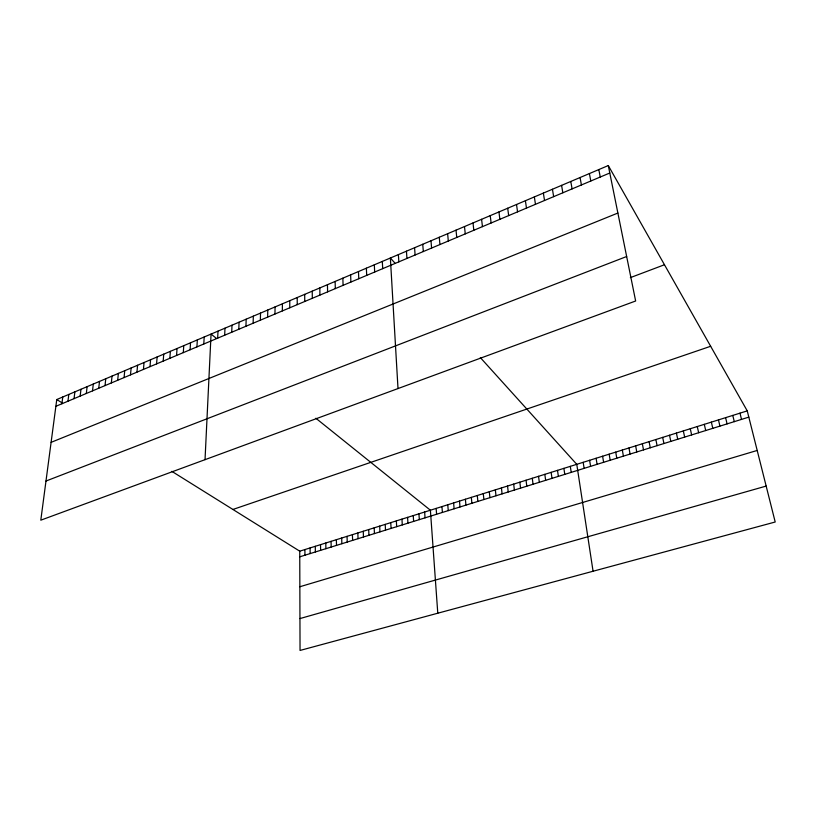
<?xml version="1.0" encoding="UTF-8"?>
<svg xmlns="http://www.w3.org/2000/svg" width="816" height="816" viewBox="0 0 816 816"><rect width="100%" height="100%" fill="white"/><g stroke="black" fill="none" stroke-linecap="round" stroke-linejoin="round"><path stroke-width="1.22" d="M289.762 307.795L289.782 300.686M282.346 310.916L282.397 303.817M274.972 314.017L275.053 306.928M267.648 317.108L267.76 310.019M260.375 320.168L260.518 313.099M253.144 323.207L253.317 316.149M245.963 326.237L246.157 319.189M238.823 329.246L239.047 322.208M231.734 332.234L231.989 325.196M224.686 335.203L224.971 328.175M217.678 338.15L217.994 331.143M205.03 459.663L211.058 334.081L216.342 338.324M203.806 343.995L204.173 337.008M196.931 346.892L197.319 339.905M190.108 349.768L190.516 342.791M183.314 352.624L183.753 345.668M176.572 355.46L177.041 348.514M169.871 358.285L170.36 351.349M163.2 361.09L163.72 354.164M156.58 363.885L157.121 356.959M150.001 366.649L150.562 359.744M143.453 369.413L144.044 362.508M136.955 372.147L137.567 365.262M130.489 374.87L131.131 367.996M124.073 377.573L124.726 370.709M117.688 380.266L118.361 373.402M111.333 382.939L112.037 376.094M105.029 385.591L105.754 378.757M98.756 388.232L99.501 381.409M92.524 390.864L93.289 384.04M86.323 393.475L87.118 386.662M80.162 396.066L80.978 389.273M74.042 398.647L74.878 391.853M67.952 401.207L68.809 394.434M61.904 403.757L62.771 396.994M56.773 399.534L40.8 520.18L635.644 301.002L608.287 165.556L56.773 399.534L62.526 403.124M55.886 406.297L609.787 173.012M51.112 442.343L617.875 213.047M45.982 481.032L626.657 256.51M630.35 277.634L664.469 264.741M232.917 509.459L710.654 346.28M299.747 551.177L747.242 410.876L775.2 522.005L300.043 650.444L299.747 551.177L171.839 471.342M299.758 556.818L748.813 417.129M299.849 586.745L757.197 450.452M299.951 618.569L766.163 486.081M315.853 418.241L430.389 510.214L437.784 613.214M394.934 263.068L390.364 258.009L398.004 388.559M480.338 357.592L576.769 464.324L593.069 571.241M608.287 165.556L747.242 410.876M739.99 413.151L741.53 419.393M732.778 415.415L734.288 421.648M725.597 417.659L727.087 423.892M718.468 419.903L719.926 426.115M711.358 422.127L712.796 428.339M704.3 424.34L705.707 430.542M697.272 426.544L698.649 432.735M690.285 428.737L691.631 434.918M683.329 430.919L684.655 437.09M676.413 433.082L677.708 439.253M669.528 435.244L670.793 441.405M662.684 437.386L663.928 443.537M655.87 439.528L657.084 445.669M598.811 169.575L600.26 177.021M649.097 441.65L650.281 447.78M642.355 443.761L643.518 449.891M589.397 173.563L590.804 180.999M635.644 445.862L636.776 451.982M580.064 177.531L581.41 184.957M628.973 447.953L630.085 454.063M622.322 450.044L623.414 456.134M570.782 181.458L572.098 188.884M615.723 452.115L616.784 458.204M609.144 454.175L610.184 460.255M561.581 185.365L562.836 192.78M602.606 456.226L603.616 462.295M552.442 189.251L553.646 196.656M596.098 458.266L597.088 464.324M589.621 460.295L590.59 466.354M543.364 193.096L544.527 200.491M583.175 462.315L584.123 468.364M534.347 196.921L535.469 204.306M570.313 466.344L571.21 472.372M525.402 200.716L526.473 208.1M563.897 468.353L564.774 474.382M557.512 470.363L558.358 476.371M516.518 204.49L517.548 211.854M551.157 472.352L551.983 478.36M544.833 474.331L545.639 480.328M507.695 208.233L508.674 215.597M538.54 476.309L539.325 482.297M498.933 211.946L499.871 219.3M532.277 478.268L533.042 484.245M526.055 480.226L526.789 486.193M490.232 215.638L491.13 222.982M519.853 482.164L520.567 488.131M513.682 484.102L514.386 490.059M481.593 219.3L482.45 226.644M507.542 486.02L508.225 491.966M473.015 222.941L473.821 230.275M501.432 487.937L502.095 493.874M495.353 489.845L495.995 495.771M464.488 226.562L465.263 233.876M489.304 491.742L489.926 497.658M483.286 493.629L483.878 499.545M456.022 230.153L456.756 237.456M477.299 495.506L477.87 501.412M447.627 233.713L448.31 241.016M471.332 497.383L471.893 503.268M465.395 499.239L465.936 505.124M439.273 237.252L439.926 244.545M459.5 501.085L460.01 506.971M453.614 502.931L454.114 508.796M430.981 240.771L431.593 248.054M447.77 504.767L448.249 510.622M422.749 244.27L423.32 251.542M441.946 506.593L442.405 512.448M436.152 508.409L436.591 514.253M414.569 247.738L415.109 255M424.646 512.009L425.044 517.844M406.45 251.185L406.939 258.437M418.934 513.805L419.322 519.629M398.381 254.612L398.84 261.854M413.253 515.59L413.61 521.404M407.592 517.364L407.939 523.168M401.962 519.129L402.288 524.923M396.352 520.883L396.668 526.667M382.316 261.426L382.704 268.648M390.772 522.638L391.068 528.411M374.32 264.812L374.666 272.034M385.223 524.372L385.499 530.145M379.695 526.106L379.95 531.869M366.374 268.189L366.69 275.39M374.187 527.83L374.432 533.582M368.71 529.553L368.934 535.296M358.489 271.534L358.765 278.725M363.263 531.257L363.467 536.999M350.645 274.859L350.89 282.04M357.836 532.96L358.03 538.693M352.43 534.653L352.604 540.376M342.863 278.164L343.077 285.335M347.055 536.336L347.218 542.048M341.7 538.019L341.843 543.721M335.131 281.438L335.305 288.609M336.376 539.692L336.498 545.384M327.451 284.702L327.593 291.863M331.072 541.355L331.184 547.036M325.788 543.007L325.88 548.689M319.821 287.936L319.923 295.086M320.535 544.66L320.617 550.331M315.302 546.292L315.364 551.963M312.232 291.159L312.314 298.299M310.09 547.924L310.141 553.585M304.705 294.352L304.745 301.481M304.909 549.556L304.939 555.206M297.218 297.524L297.228 304.643"/></g></svg>
